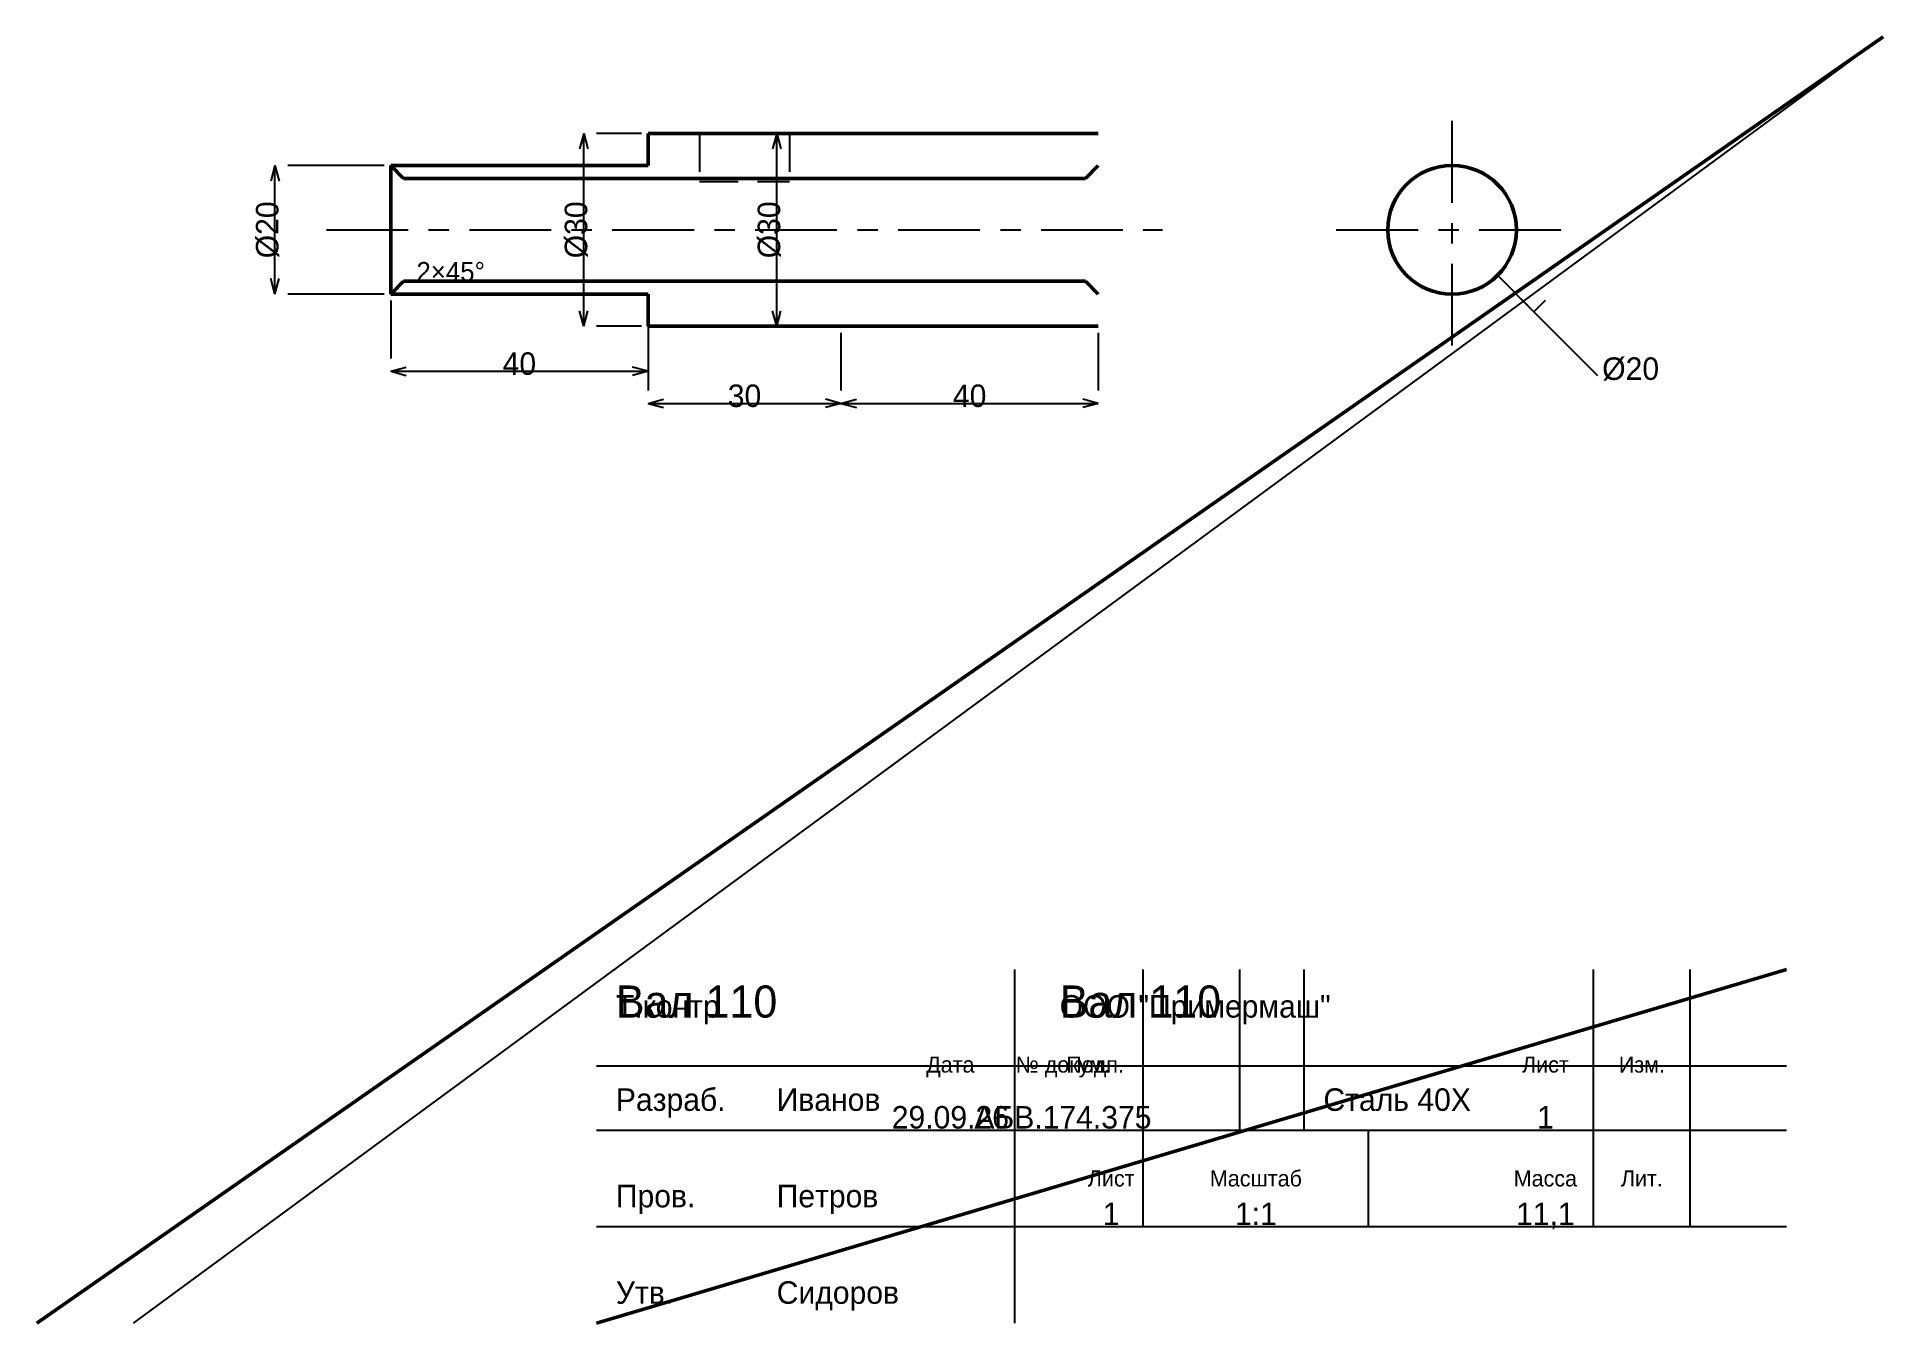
# Model space of a CAD drawing. Header units: millimetres. Extents: x 5 to 292, y 5 to 205.
import ezdxf
from ezdxf.enums import TextEntityAlignment as Align

# ---------------------------------------------------------------- set-up
doc = ezdxf.new("R2010")
doc.units = ezdxf.units.MM
doc.linetypes.add('CENTER', pattern=[22.225, 12.7, -3.175, 3.175, -3.175])
doc.linetypes.add('DASHED', pattern=[9, 6, -3])
for name, color, linetype, lineweight in [('AXIS', 7, 'CENTER', 25), ('DIMS', 7, 'CONTINUOUS', 25), ('MAIN', 7, 'CONTINUOUS', 50), ('TEXT', 7, 'CONTINUOUS', 25), ('THIN', 7, 'CONTINUOUS', 25)]:
    doc.layers.add(name, color=color, linetype=linetype, lineweight=lineweight)

msp = doc.modelspace()

# ---------------------------------------------------------------- linework, layer by layer
at = {"layer": 'AXIS', "linetype": 'CENTER', "lineweight": 25}
for p, q in [((225, 157), (225, 193)), ((50, 175), (180, 175)), ((207, 175), (243, 175))]:
    msp.add_line(p, q, dxfattribs=at)
at = {"layer": 'DIMS', "linetype": 'CONTINUOUS', "lineweight": 25}
for p, q in [((90, 190), (89.353, 187.585)), ((90, 160), (90, 190)), ((90, 190), (90.647, 187.585)), ((99, 190), (92, 190)), ((120, 190), (119.353, 187.585)), ((120, 160), (120, 190)), ((120, 190), (120.647, 187.585)), ((129, 190), (122, 190)), ((42, 185), (41.353, 182.585)), ((42, 165), (42, 185)), ((42, 185), (42.647, 182.585)), ((59, 185), (44, 185)), ((42, 165), (41.353, 167.415)), ((42, 165), (42.647, 167.415)), ((232.071, 167.929), (237.728, 162.272)), ((59, 165), (44, 165)), ((60, 164), (60, 155)), ((100, 164), (100, 155)), ((237.728, 162.272), (235.96, 164.04)), ((237.728, 162.272), (239.496, 164.04)), ((90, 160), (89.353, 162.415)), ((90, 160), (90.647, 162.415)), ((120, 160), (119.353, 162.415)), ((120, 160), (120.647, 162.415)), ((237.728, 162.272), (247.627, 152.373)), ((99, 160), (92, 160)), ((100, 159), (100, 150)), ((129, 160), (122, 160)), ((130, 159), (130, 150)), ((130, 159), (130, 150)), ((170, 159), (170, 150)), ((60, 153), (62.415, 153.647)), ((60, 153), (100, 153)), ((60, 153), (62.415, 152.353)), ((100, 153), (97.585, 153.647)), ((100, 153), (97.585, 152.353)), ((100, 148), (102.415, 148.647)), ((100, 148), (130, 148)), ((100, 148), (102.415, 147.353)), ((130, 148), (127.585, 148.647)), ((130, 148), (127.585, 147.353)), ((130, 148), (132.415, 148.647)), ((130, 148), (170, 148)), ((130, 148), (132.415, 147.353)), ((170, 148), (167.585, 148.647)), ((170, 148), (167.585, 147.353))]:
    msp.add_line(p, q, dxfattribs=at)
at = {"layer": 'MAIN', "linetype": 'CONTINUOUS', "lineweight": 50}
for p, q in [((5, 5), (292, 205)), ((100, 190), (130, 190)), ((100, 185), (100, 190)), ((130, 190), (170, 190)), ((60, 185), (100, 185)), ((60, 185), (62, 183)), ((60, 165), (60, 185)), ((168, 183), (170, 185)), ((62, 183), (168, 183)), ((60, 165), (62, 167)), ((62, 167), (168, 167)), ((168, 167), (170, 165)), ((60, 165), (100, 165)), ((100, 165), (100, 160)), ((100, 160), (130, 160)), ((130, 160), (170, 160)), ((92, 5), (277, 60))]:
    msp.add_line(p, q, dxfattribs=at)
msp.add_circle((225, 175), 10, dxfattribs=at)
at = {"layer": 'THIN', "linetype": 'CONTINUOUS', "lineweight": 25}
for p, q in [((20, 5), (292, 205)), ((157, 5), (157, 60)), ((177, 35), (177, 60)), ((192, 35), (192, 60)), ((202, 35), (202, 60)), ((247, 35), (247, 60)), ((262, 35), (262, 60)), ((92, 45), (277, 45)), ((92, 35), (277, 35)), ((177, 20), (177, 35)), ((212, 20), (212, 35)), ((247, 20), (247, 35)), ((262, 20), (262, 35)), ((92, 20), (277, 20))]:
    msp.add_line(p, q, dxfattribs=at)
at = {"layer": 'THIN', "linetype": 'DASHED', "lineweight": 25}
for p, q in [((108, 190), (122, 190)), ((108, 190), (108, 182.5)), ((122, 190), (122, 182.5)), ((108, 182.5), (122, 182.5))]:
    msp.add_line(p, q, dxfattribs=at)

# ---------------------------------------------------------------- texts
at = {"layer": 'DIMS', "linetype": 'CONTINUOUS', "lineweight": 25}
for s, p in [('%%c20', (40.8, 175)), ('%%c30', (88.8, 175)), ('%%c30', (118.8, 175))]:
    msp.add_text(s, height=3.5, rotation=90, dxfattribs=at).set_placement(p, align=Align.MIDDLE_CENTER)
for s, height, p in [('2×45%%d', 3, (64, 167)), ('%%c20', 3.5, (248.335, 151.665))]:
    msp.add_text(s, height=height, dxfattribs=at).set_placement(p)
for s, p in [('40', (80, 154.2)), ('30', (115, 149.2)), ('40', (150, 149.2))]:
    msp.add_text(s, height=3.5, dxfattribs=at).set_placement(p, align=Align.MIDDLE_CENTER)
at = {"layer": 'TEXT', "linetype": 'CONTINUOUS', "lineweight": 25}
for s, height, p in [('Вал 110', 5, (95, 52.5)), ('Вал 110', 5, (164, 52.5)), ('Т.контр.', 3.5, (95, 52.5)), ('ООО "Примермаш"', 3.5, (164, 52.5)), ('Разраб.', 3.5, (95, 38)), ('Иванов', 3.5, (120, 38)), ('Сталь 40Х', 3.5, (205, 38)), ('Пров.', 3.5, (95, 23)), ('Петров', 3.5, (120, 23)), ('Утв.', 3.5, (95, 8)), ('Сидоров', 3.5, (120, 8))]:
    msp.add_text(s, height=height, dxfattribs=at).set_placement(p)
for s, height, p in [('Дата', 2.5, (147, 45.2)), ('№ докум.', 2.5, (164.5, 45.2)), ('Подп.', 2.5, (169.5, 45.2)), ('Лист', 2.5, (239.5, 45.2)), ('Изм.', 2.5, (254.5, 45.2)), ('29.09.26', 3.5, (147, 37)), ('АБВ.174.375', 3.5, (164.5, 37)), ('1', 3.5, (239.5, 37)), ('Лист', 2.5, (172, 27.5)), ('Масштаб', 2.5, (194.5, 27.5)), ('Масса', 2.5, (239.5, 27.5)), ('Лит.', 2.5, (254.5, 27.5)), ('1', 3.5, (172, 22)), ('1:1', 3.5, (194.5, 22)), ('11,1', 3.5, (239.5, 22))]:
    msp.add_text(s, height=height, dxfattribs=at).set_placement(p, align=Align.MIDDLE_CENTER)

doc.saveas('drawing.dxf')
